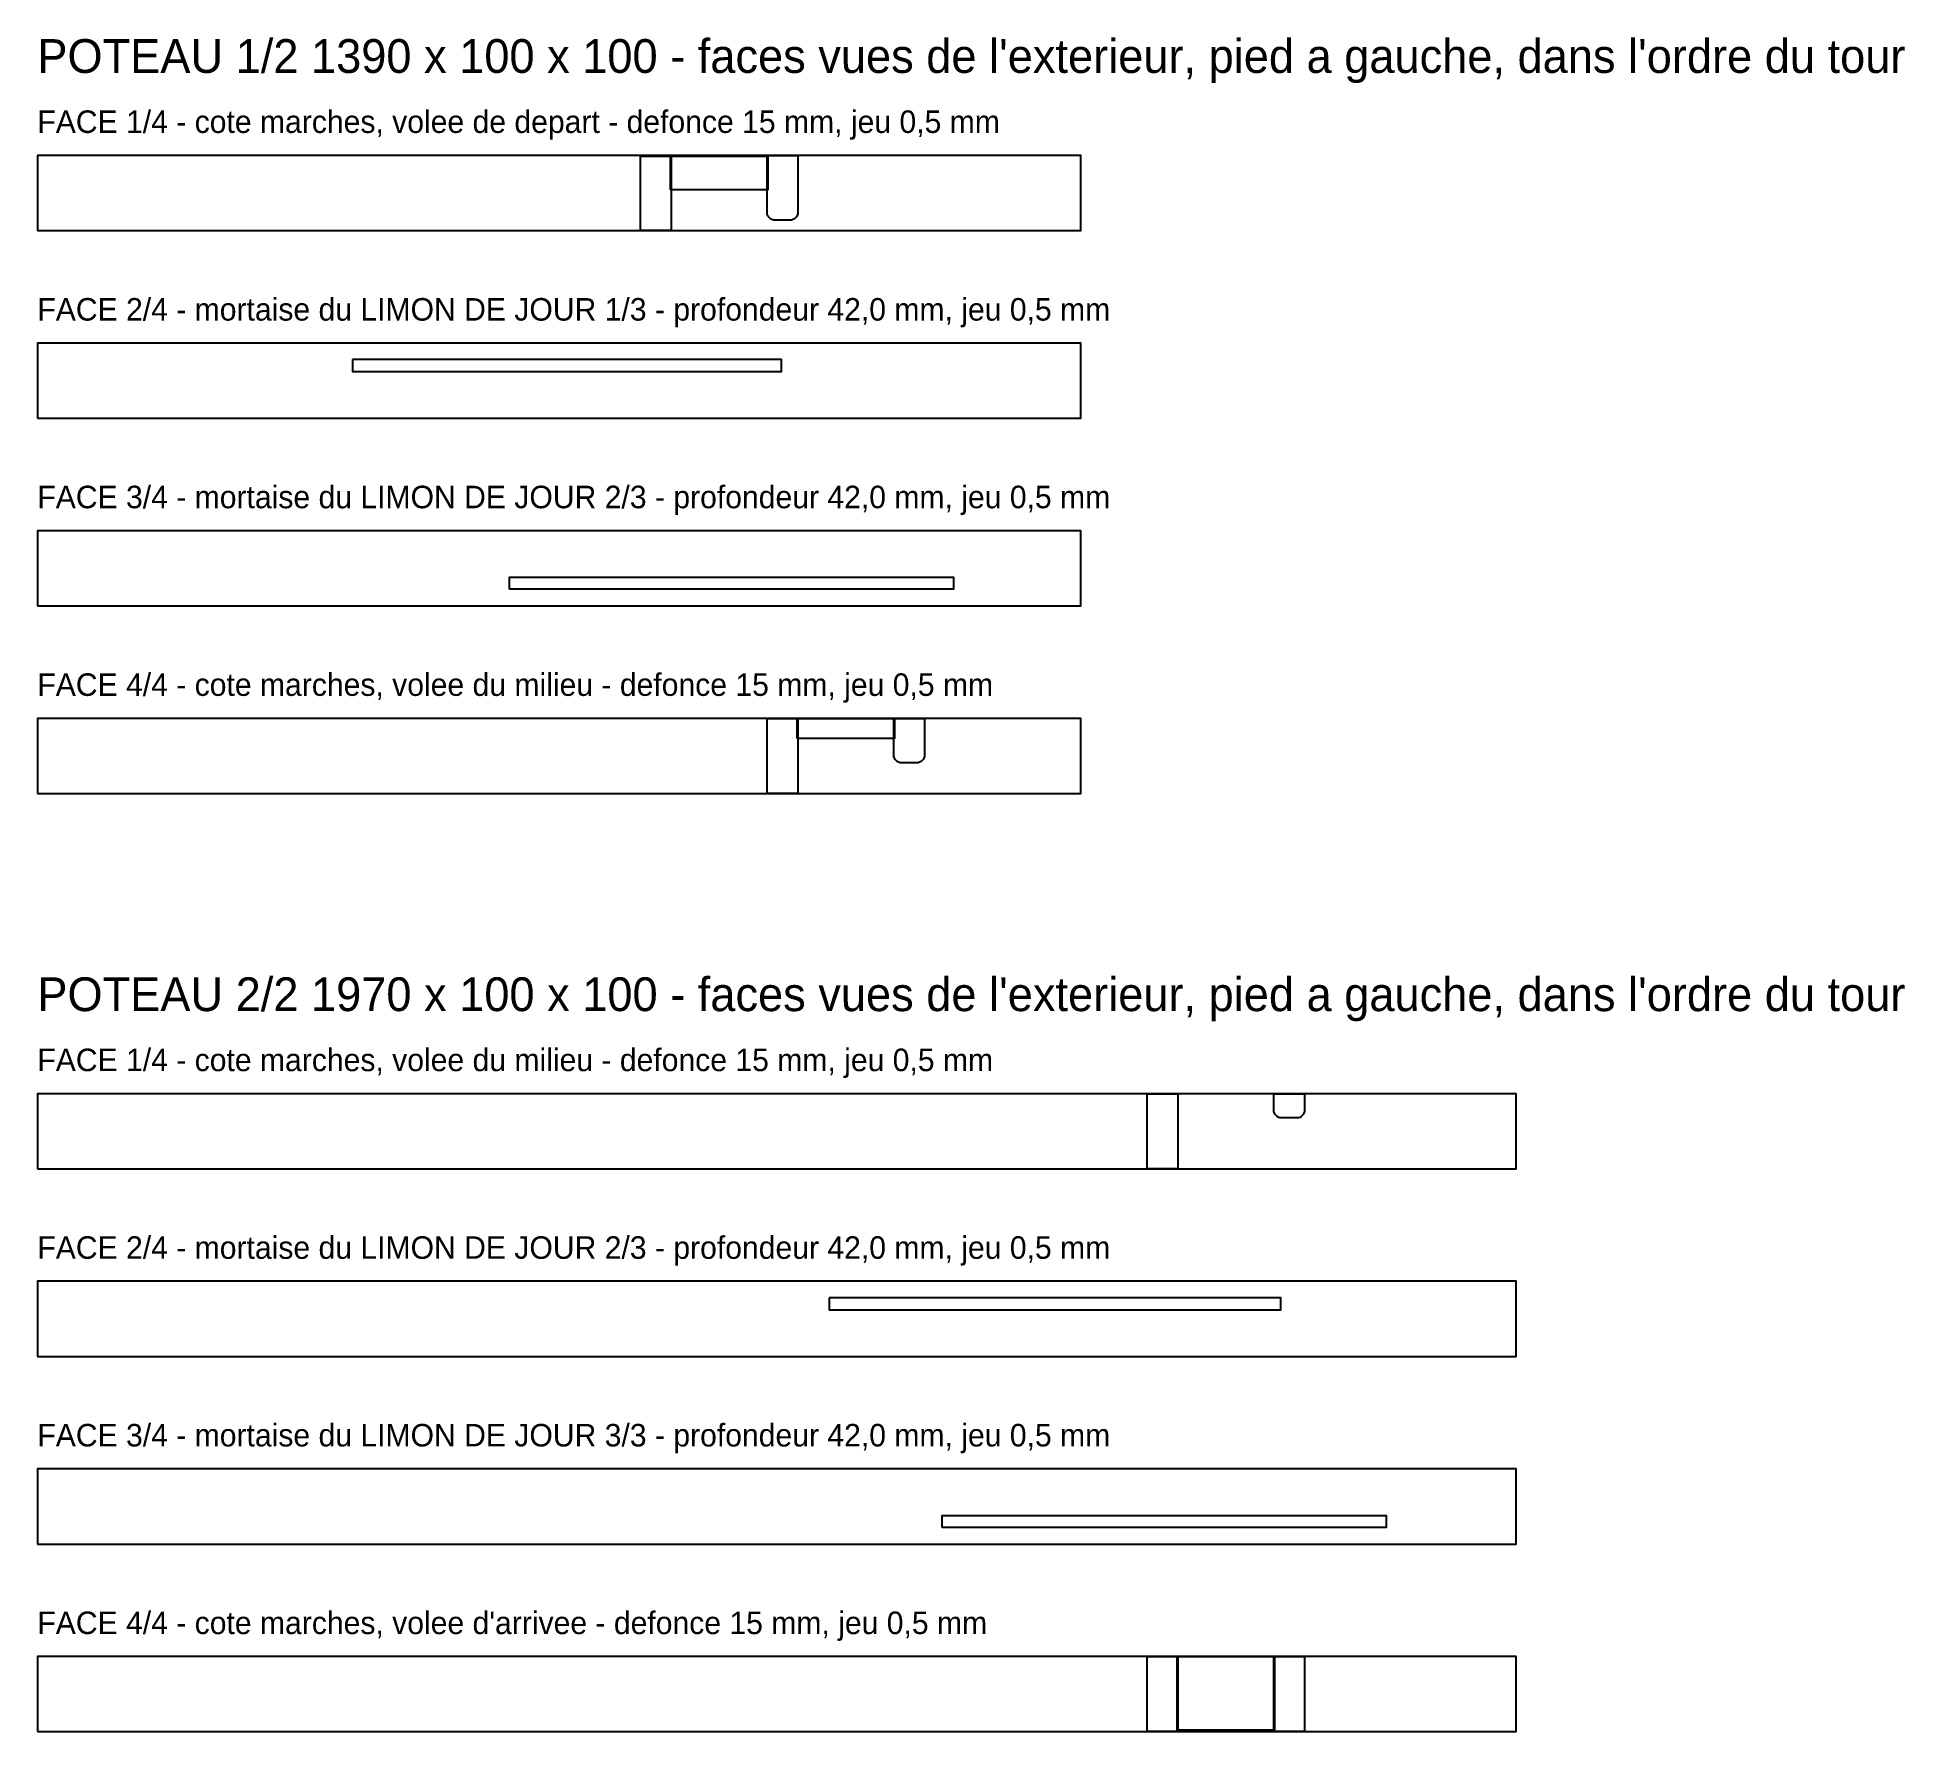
# Model space of a CAD drawing. Header units: millimetres. Extents: x 0 to 2487, y -2000 to 257.
import ezdxf

# ---------------------------------------------------------------- set-up
doc = ezdxf.new("R2010")
doc.units = ezdxf.units.MM
for name, color, linetype in [('DECOUPE', 7, 'CONTINUOUS'), ('DEFONCE', 1, 'CONTINUOUS'), ('MORTAISE', 2, 'CONTINUOUS'), ('TEXTE', 3, 'CONTINUOUS')]:
    doc.layers.add(name, color=color, linetype=linetype)

msp = doc.modelspace()

# ---------------------------------------------------------------- linework, layer by layer
at = {"layer": 'DECOUPE'}
for points in [[(0, 0), (1390, 0), (1390, 100), (0, 100)], [(0, -250), (1390, -250), (1390, -150), (0, -150)], [(0, -500), (1390, -500), (1390, -400), (0, -400)], [(0, -750), (1390, -750), (1390, -650), (0, -650)], [(0, -1250), (1970, -1250), (1970, -1150), (0, -1150)], [(0, -1500), (1970, -1500), (1970, -1400), (0, -1400)], [(0, -1750), (1970, -1750), (1970, -1650), (0, -1650)], [(0, -2000), (1970, -2000), (1970, -1900), (0, -1900)]]:
    msp.add_lwpolyline(points, close=True, dxfattribs=at)
at = {"layer": 'DEFONCE'}
for points in [[(972, 100), (1013, 100), (1013, 24.201, -0.414214), (1002.5, 13.701), (982.5, 13.701, -0.414214), (972, 24.201)], [(1140.75, -650), (1181.75, -650), (1181.75, -698.803, -0.414214), (1171.25, -709.303), (1151.25, -709.303, -0.414214), (1140.75, -698.803)], [(1647, -1150), (1688, -1150), (1688, -1171.821, -0.414214), (1677.5, -1182.321), (1657.5, -1182.321, -0.414214), (1647, -1171.821)]]:
    msp.add_lwpolyline(points, format="xyb", close=True, dxfattribs=at)
for points in [[(803.25, 0), (803.25, 98.927), (844.25, 98.927), (844.25, 0)], [(843.25, 54.372), (843.25, 98.927), (973, 98.927), (973, 54.372)], [(972, -750), (972, -650), (1013, -650), (1013, -750)], [(1012, -676.989), (1012, -650), (1141.75, -650), (1141.75, -676.989)], [(1478.25, -1250), (1478.25, -1150), (1519.25, -1150), (1519.25, -1250)], [(1478.25, -2000), (1478.25, -1900), (1519.25, -1900), (1519.25, -2000)], [(1518.25, -1998.08), (1518.25, -1900), (1648, -1900), (1648, -1998.08)], [(1647, -2000), (1647, -1900), (1688, -1900), (1688, -2000)]]:
    msp.add_lwpolyline(points, close=True, dxfattribs=at)
at = {"layer": 'MORTAISE'}
for points in [[(419.981, -172), (419.981, -188), (991.386, -188), (991.386, -172)], [(628.752, -478), (628.752, -462), (1220.297, -462), (1220.297, -478)], [(1054.833, -1422), (1054.833, -1438), (1656.343, -1438), (1656.343, -1422)], [(1205.162, -1728), (1205.162, -1712), (1796.707, -1712), (1796.707, -1728)]]:
    msp.add_lwpolyline(points, close=True, dxfattribs=at)

# ---------------------------------------------------------------- texts
at = {"layer": 'TEXTE'}
for s, height, p in [("POTEAU 1/2 1390 x 100 x 100 - faces vues de l'exterieur, pied a gauche, dans l'ordre du tour", 45, (0, 210)), ('FACE 1/4 - cote marches, volee de depart - defonce 15 mm, jeu 0,5 mm', 30, (0, 130)), ('FACE 2/4 - mortaise du LIMON DE JOUR 1/3 - profondeur 42,0 mm, jeu 0,5 mm', 30, (0, -120)), ('FACE 3/4 - mortaise du LIMON DE JOUR 2/3 - profondeur 42,0 mm, jeu 0,5 mm', 30, (0, -370)), ('FACE 4/4 - cote marches, volee du milieu - defonce 15 mm, jeu 0,5 mm', 30, (0, -620)), ("POTEAU 2/2 1970 x 100 x 100 - faces vues de l'exterieur, pied a gauche, dans l'ordre du tour", 45, (0, -1040)), ('FACE 1/4 - cote marches, volee du milieu - defonce 15 mm, jeu 0,5 mm', 30, (0, -1120)), ('FACE 2/4 - mortaise du LIMON DE JOUR 2/3 - profondeur 42,0 mm, jeu 0,5 mm', 30, (0, -1370)), ('FACE 3/4 - mortaise du LIMON DE JOUR 3/3 - profondeur 42,0 mm, jeu 0,5 mm', 30, (0, -1620)), ("FACE 4/4 - cote marches, volee d'arrivee - defonce 15 mm, jeu 0,5 mm", 30, (0, -1870))]:
    msp.add_text(s, height=height, dxfattribs=at).set_placement(p)

doc.saveas('drawing.dxf')
